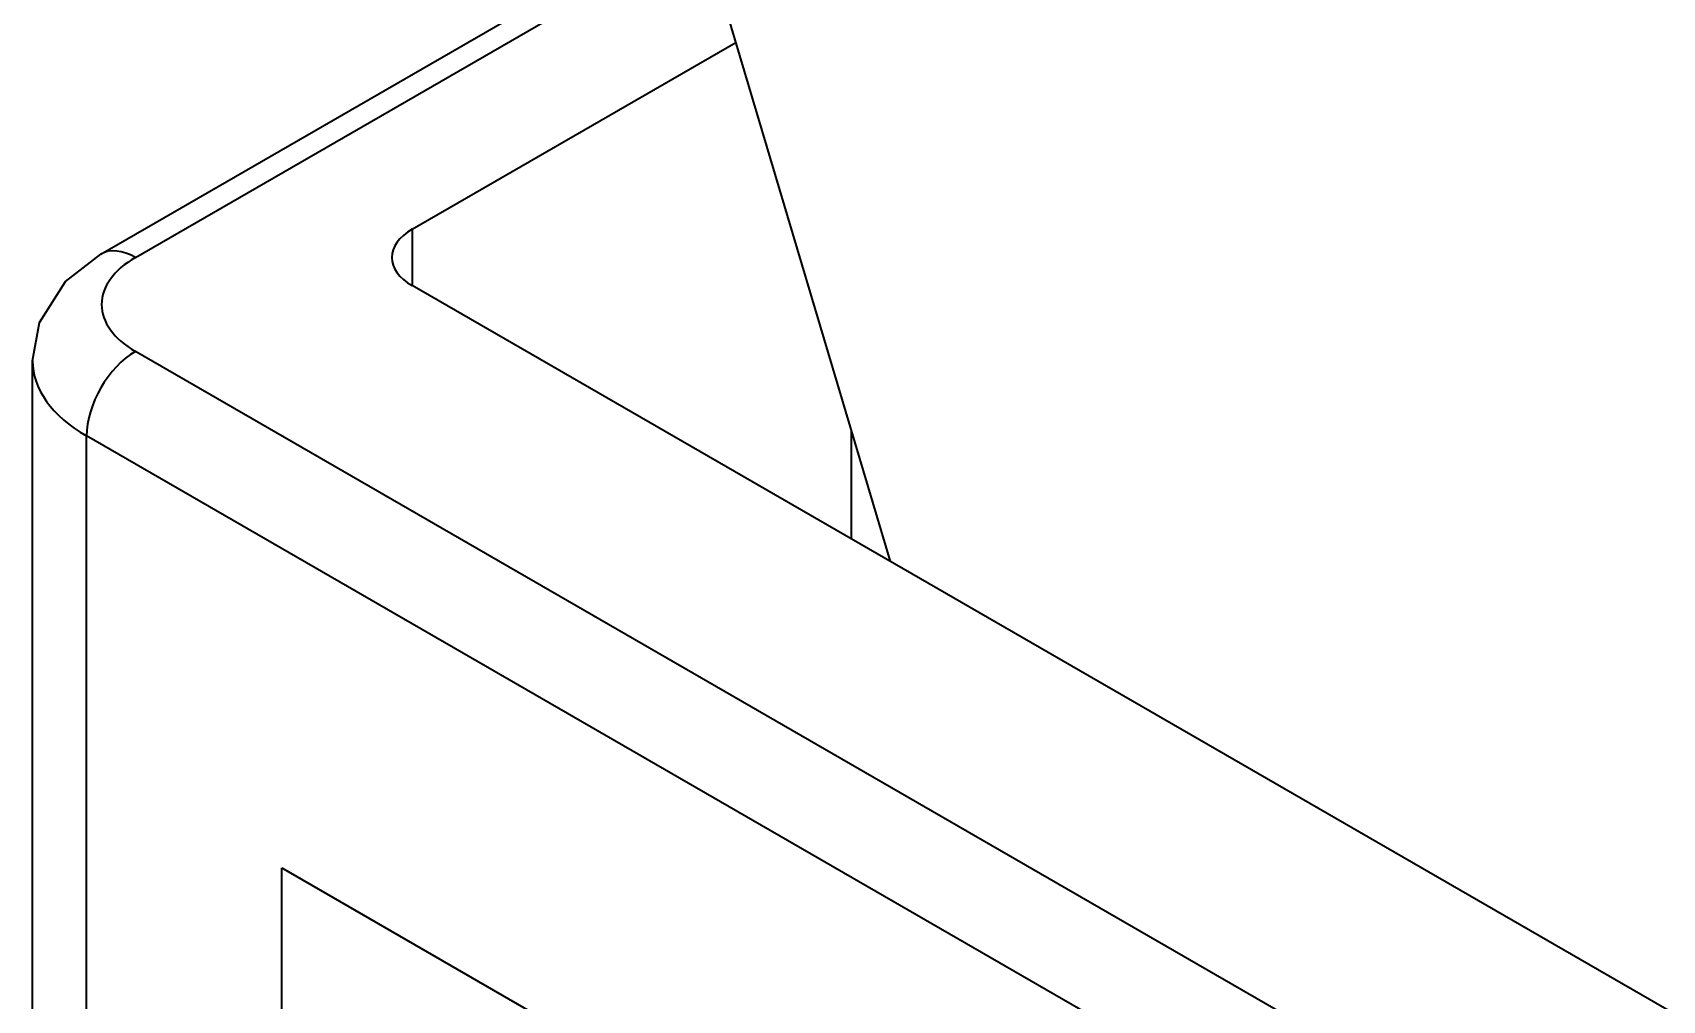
# Model space of a CAD drawing. Header units: millimetres. Extents: x -148 to 148, y -105 to 105.
# Drawn here: x 89.98 to 97.06, y -18.32 to -14.11 of the extents above; entities that cross this region are included whole.
import ezdxf

# ---------------------------------------------------------------- set-up
doc = ezdxf.new("R2010")
doc.units = ezdxf.units.MM
doc.layers.add('粗实线层', color=7, linetype='Continuous', lineweight=35)

msp = doc.modelspace()

# ---------------------------------------------------------------- linework, layer by layer
at = {"layer": '粗实线层', "color": 7, "lineweight": 35, "ltscale": 0.154269}
msp.add_line((91.9487, -10.4935), (93.7068, -16.4085), dxfattribs=at)
at = {"layer": '粗实线层', "color": 7, "lineweight": 35, "ltscale": 0.074706}
msp.add_line((90.2776, -15.072), (92.8655, -13.5778), dxfattribs=at)
at = {"layer": '粗实线层', "color": 7, "lineweight": 35, "ltscale": 0.071118}
msp.add_line((90.4276, -15.0868), (92.8912, -13.6644), dxfattribs=at)
at = {"layer": '粗实线层', "color": 7, "lineweight": 35, "ltscale": 0.040603}
msp.add_line((91.6297, -14.9643), (93.0362, -14.1523), dxfattribs=at)
at = {"layer": '粗实线层', "color": 7, "lineweight": 35, "ltscale": 0.006124}
msp.add_line((91.6297, -14.9643), (91.6297, -15.2093), dxfattribs=at)
at = {"layer": '粗实线层', "color": 7, "lineweight": 35, "ltscale": 0.293939}
msp.add_line((101.812, -21.0881), (91.6297, -15.2093), dxfattribs=at)
at = {"layer": '粗实线层', "color": 7, "lineweight": 35, "ltscale": 0.314351}
for p, q in [((101.317, -21.7821), (90.4276, -15.4951)), ((101.1049, -22.1495), (90.2154, -15.8625))]:
    msp.add_line(p, q, dxfattribs=at)
at = {"layer": '粗实线层', "color": 7, "lineweight": 35, "ltscale": 0.157175}
for p, q in [((89.9811, -21.8229), (89.9811, -15.5359)), ((90.2154, -22.1495), (90.2154, -15.8625))]:
    msp.add_line(p, q, dxfattribs=at)
at = {"layer": '粗实线层', "color": 7, "lineweight": 35, "ltscale": 0.011703}
msp.add_line((93.5389, -16.3116), (93.5389, -15.8434), dxfattribs=at)
at = {"layer": '粗实线层', "color": 7, "lineweight": 35, "ltscale": 0.040825}
msp.add_line((91.064, -19.3734), (91.064, -17.7404), dxfattribs=at)
at = {"layer": '粗实线层', "color": 7, "lineweight": 35, "ltscale": 0.265361}
msp.add_line((91.064, -17.7404), (100.2564, -23.0476), dxfattribs=at)
at = {"layer": '粗实线层', "color": 7, "lineweight": 35}
msp.add_lwpolyline([(89.9811, -15.5359), (90.0118, -15.3687), (90.1243, -15.1914), (90.2776, -15.072)], dxfattribs=at)
for centre, major_axis, start_param, end_param in [((91.8418, -15.0868), (0.3, 0), 2.356194, 3.141593), ((90.4276, -15.3318), (-0.15, 0.2598), 5.497787, 6.283185), ((90.7811, -15.2909), (0.5, 0), 2.356194, 3.926991), ((91.8418, -15.0868), (0.3, 0), 3.141593, 3.926991), ((90.4276, -15.74), (-0.15, -0.2598), 3.926991, 5.497787), ((90.7811, -15.5359), (0.8, 0), 3.141593, 3.926991)]:
    msp.add_ellipse(centre, major_axis=major_axis, ratio=0.57735, start_param=start_param, end_param=end_param, dxfattribs=at)

doc.saveas('drawing.dxf')
